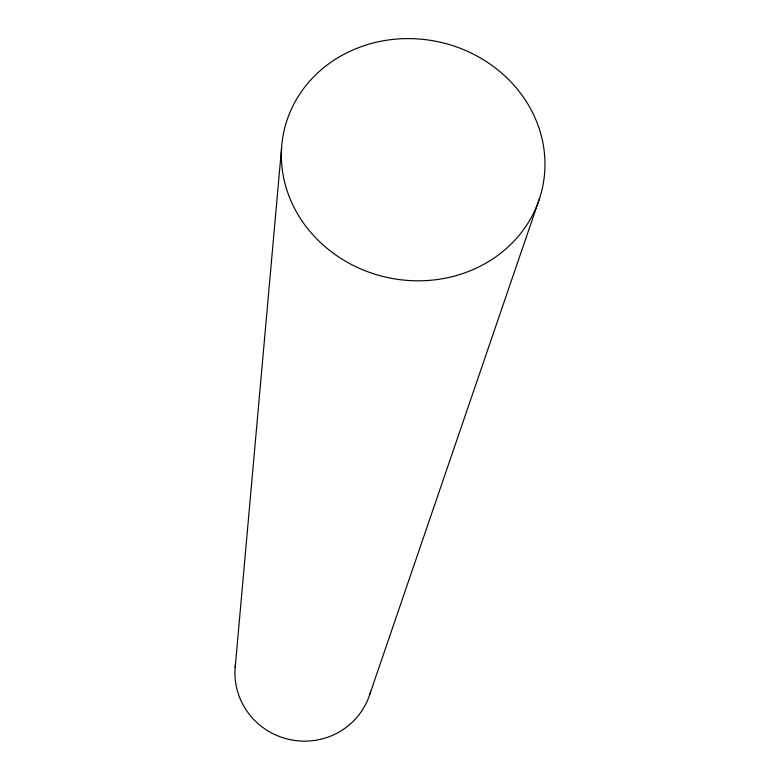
<?xml version="1.0" encoding="UTF-8"?>
<svg xmlns="http://www.w3.org/2000/svg" width="780" height="780" viewBox="0 0 780 780"><rect width="100%" height="100%" fill="white"/><g stroke="black" fill="none" stroke-linecap="round" stroke-linejoin="round"><path stroke-width="1.17" d="M281.56 148.19L235.072 668.723A69.049 67.441 12 0 0 292.968 740.171A69.049 67.441 12 0 0 370.656 691.333M369.661 694.697L539.584 198.325A132.298 120.578 12 0 0 382.229 40.989A132.298 120.578 12 0 0 317.655 239.811A132.298 120.578 12 0 0 539.584 198.325M235.16 667.553A69.049 67.441 12 0 1 235.541 664.053"/></g></svg>
